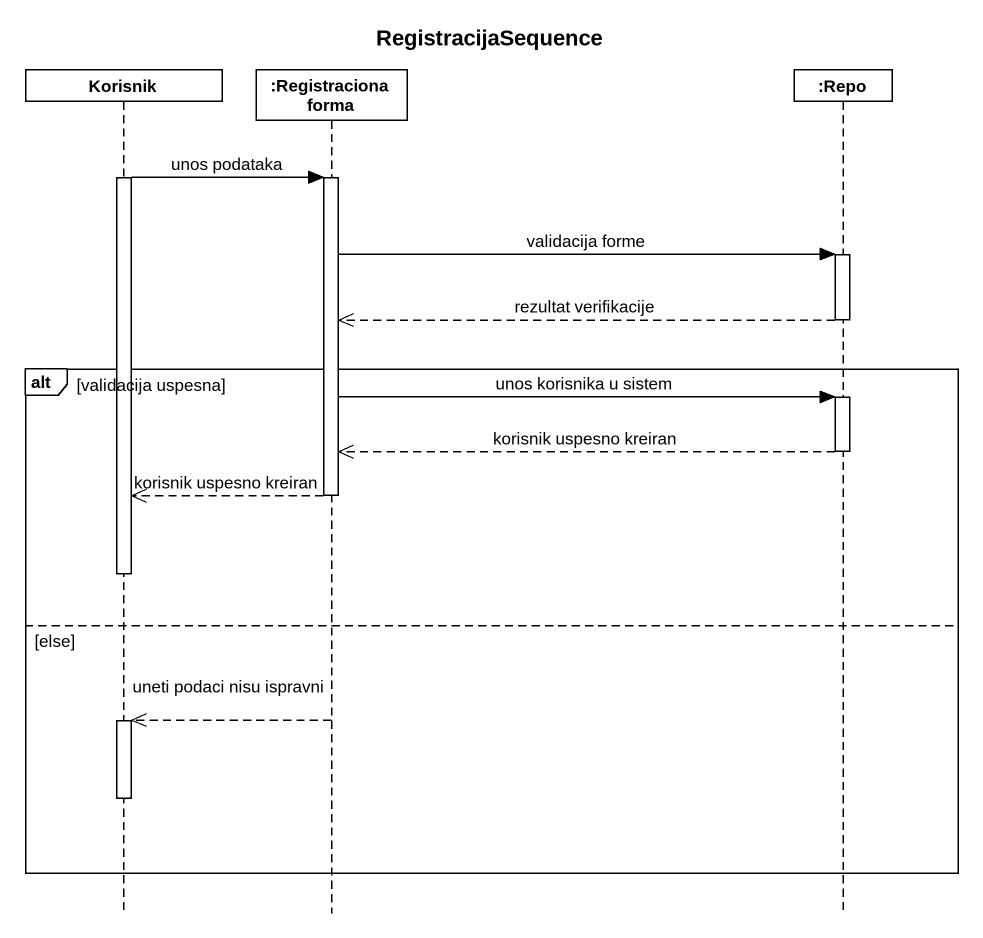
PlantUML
@startuml
title RegistracijaSequence
hide footbox
participant Korisnik
participant ":Registraciona forma" as Registraciona_forma
participant ":Repo" as Repo

activate Korisnik
Korisnik -> Registraciona_forma : unos podataka
activate Registraciona_forma
Registraciona_forma -> Repo : validacija forme
activate Repo
Repo -->> Registraciona_forma : rezultat verifikacije
deactivate Repo
alt validacija uspesna
  Registraciona_forma -> Repo : unos korisnika u sistem
  activate Repo
  Repo -->> Registraciona_forma : korisnik uspesno kreiran
  deactivate Repo
  Registraciona_forma -->> Korisnik : korisnik uspesno kreiran
  deactivate Registraciona_forma
  deactivate Korisnik
else else
  Registraciona_forma -->> Korisnik : uneti podaci nisu ispravni
  activate Korisnik
  deactivate Korisnik
end
@enduml
